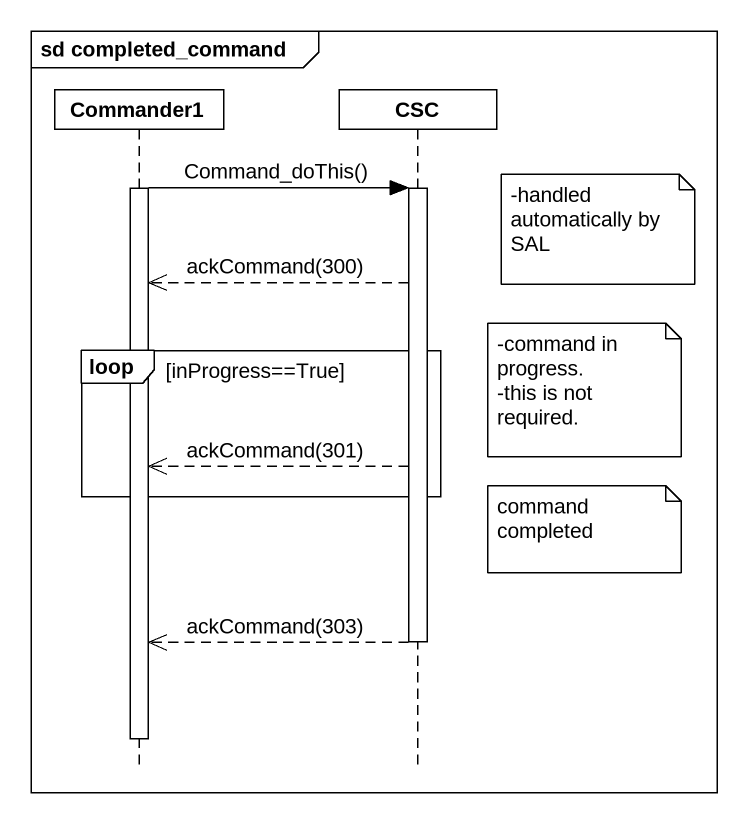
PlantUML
@startuml
mainframe sd completed_command
hide footbox
participant Commander1
participant CSC

activate Commander1
Commander1 -> CSC : Command_doThis()
activate CSC
note right of CSC : -handled automatically by SAL
CSC -->> Commander1 : ackCommand(300)
loop inProgress==True
  note right of CSC
    -command in progress.
    -this is not required.
  end note
  CSC -->> Commander1 : ackCommand(301)
end
note right of CSC : command completed
CSC -->> Commander1 : ackCommand(303)
deactivate CSC
deactivate Commander1
@enduml
